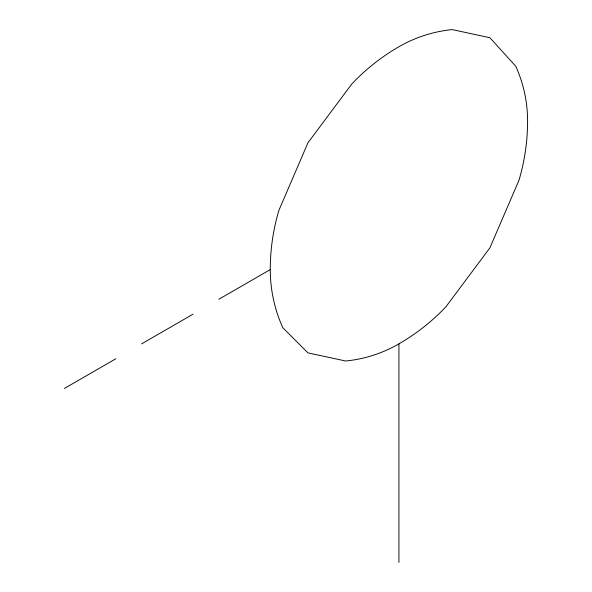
<?xml version="1.0" encoding="UTF-8"?>
<svg xmlns="http://www.w3.org/2000/svg" width="592" height="592" viewBox="0 0 592 592"><rect width="100%" height="100%" fill="white"/><g stroke="black" fill="none" stroke-linecap="round" stroke-linejoin="round"><path stroke-width="0.89" d="M64.41 388.441L115.877 358.73M141.606 343.871L193.073 314.16M218.803 299.3L270.27 269.589A207.925 207.925 0 0 1 278.884 210.36L307.951 142.783L351.944 83.812A207.925 207.925 0 0 1 398.927 46.738A132.763 132.763 0 0 1 452.221 29.6L489.91 37.725L515.787 66.297A132.763 132.763 0 0 1 527.59 121.02A207.925 207.925 0 0 1 518.977 180.257L489.91 247.833L445.917 306.797A207.925 207.925 0 0 1 398.927 343.871A132.763 132.763 0 0 1 345.639 361.009L307.951 352.884L282.798 327.694A140.97 140.97 0 0 1 270.27 269.589M398.927 343.871L398.927 562.4"/></g></svg>
